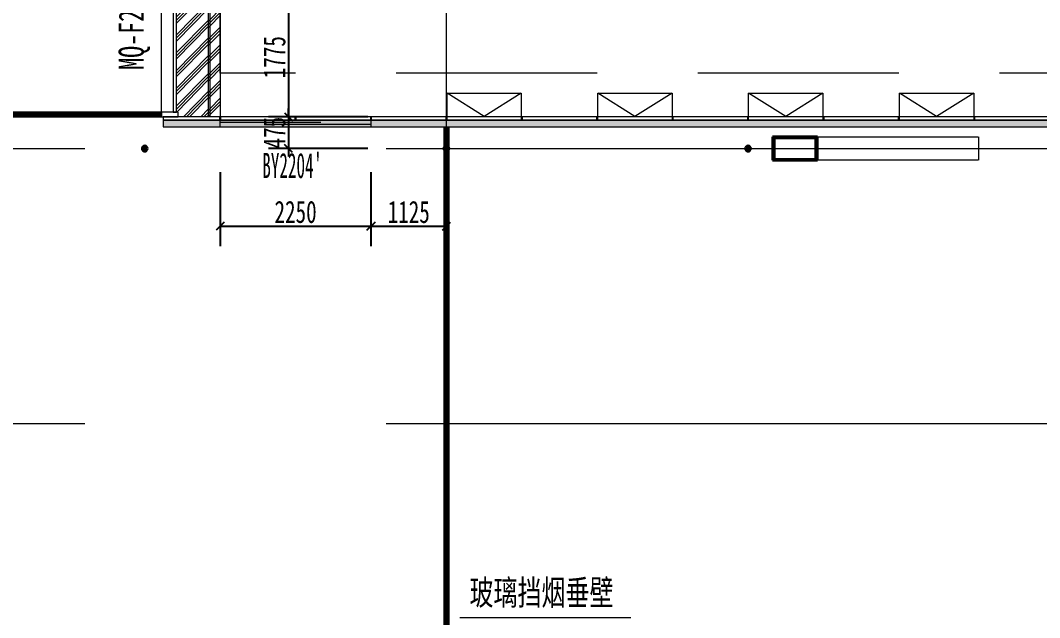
# Model space of a CAD drawing. Header units: millimetres. Extents: x 124696 to 347024, y 412631 to 564609.
# Drawn here: x 183817 to 199022, y 480860 to 489762 of the extents above; entities that cross this region are included whole.
import ezdxf

# ---------------------------------------------------------------- set-up
doc = ezdxf.new("R2010")
doc.units = ezdxf.units.MM
doc.header["$LTSCALE"] = 1500
doc.header["$MEASUREMENT"] = 0
for name, pattern in [('二层平面图$0$IMPORT-216002', [3, 2, -1]), ('二层平面图$0$划线 1mm', [2, 1, -1]), ('二层平面图$0$划线 2mm', [3.6, 2, -1.6]), ('二层平面图$0$轴网线_12_3_3_3 mm', [21, 12, -3, 3, -3])]:
    doc.linetypes.add(name, pattern=pattern)
doc.layers.add('0-建筑底图', color=7, linetype='Continuous')
for name, color, linetype, lineweight in [('二层平面图$0$0-1', 7, 'Continuous', 5), ('二层平面图$0$A-LINE', 7, 'Continuous', 9), ('二层平面图$0$A-LINE-1', 7, '二层平面图$0$IMPORT-216002', 9), ('二层平面图$0$A-LINE-3', 7, 'Continuous', 90), ('二层平面图$0$A-WALL-2', 170, 'Continuous', 20), ('二层平面图$0$A-WALL-CURT-PANEL-2', 7, 'Continuous', 9), ('二层平面图$0$A-WALL-CURT-PANEL-3', 140, 'Continuous', 9), ('二层平面图$0$A-WALL-CURT-STILE-2', 7, 'Continuous', 9), ('二层平面图$0$A-WALL-CURT-STILE-3', 7, 'Continuous', 9), ('二层平面图$0$A-WINDOW', 51, 'Continuous', 9), ('二层平面图$0$A-WINDOW-1', 51, '二层平面图$0$划线 2mm', 9), ('二层平面图$0$A-WINDOW-2', 51, '二层平面图$0$划线 1mm', 9), ('二层平面图$0$A-WINDOW-IDEN', 53, 'Continuous', 15), ('二层平面图$0$ANNO-DIMS', 3, 'Continuous', 15), ('二层平面图$0$ANNO-DOTE-1', 10, '二层平面图$0$轴网线_12_3_3_3 mm', 15), ('二层平面图$0$ANNO-TEXT', 7, 'Continuous', 15), ('二层平面图$0$FLOR-PATT', 99, 'Continuous', 9), ('二层平面图$0$S-BEAM', 4, 'Continuous', 9), ('二层平面图$0$S-BEAM-1', 7, 'Continuous', 9), ('二层平面图$0$S-BEAM-2', 130, 'Continuous', 35), ('二层平面图$0$S-COLU', 7, 'Continuous', 9), ('二层平面图$0$S-COLU-1', 250, 'Continuous', 5), ('二层平面图$0$S-COLU-2', 130, 'Continuous', 35), ('二层平面图$0$WALL-HATCH', 252, 'Continuous', 9), ('二层平面图$0$WALL-IDEN', 233, 'Continuous', 15)]:
    doc.layers.add(name, color=color, linetype=linetype, lineweight=lineweight)
doc.styles.add('二层平面图$0$黑体', font='simhei.ttf', dxfattribs={"width": 0.7, "height": 375})
doc.styles.add('二层平面图$0$黑体_5', font='simhei.ttf', dxfattribs={"width": 0.7, "height": 330})
doc.styles.add('二层平面图$0$黑体_6', font='simhei.ttf', dxfattribs={"width": 0.5, "height": 375})
doc.dimstyles.new('二层平面图$0$直线_2_2mm_黑体_引线_文字在上', dxfattribs={"dimscale": 304.8, "dimtxt": 412.811453, "dimasz": 0.393701, "dimexe": 0.984252, "dimexo": 0.0625, "dimgap": 0.147638, "dimtad": 1, "dimdec": 0, "dimzin": 0, "dimdsep": 46, "dimtxsty": '二层平面图$0$黑体_5', "dimblk1": '二层平面图$0$_Oblique', "dimblk2": '二层平面图$0$_Oblique', "dimsah": 1, "dimcen": 0.09, "dimazin": 0, "dimtfac": 1, "dimtdec": 4, "dimtix": 1, "dimtmove": 0, "dimatfit": 3, "dimfxl": 3.937008, "dimfxlon": 1, "dimtvp": 1, "dimtolj": 1, "dimtzin": 0, "dimarcsym": 2})
doc.dimstyles.new('二层平面图$0$直线_2_2mm_黑体_引线_文字在上_3', dxfattribs={"dimscale": 304.8, "dimtxt": 412.811453, "dimasz": 0.393701, "dimexe": 0.984252, "dimexo": 0.0625, "dimgap": 0.147638, "dimtad": 1, "dimdec": 0, "dimzin": 0, "dimdsep": 46, "dimtxsty": '二层平面图$0$黑体_5', "dimblk1": '二层平面图$0$_Oblique', "dimblk2": '二层平面图$0$_Oblique', "dimsah": 1, "dimcen": 0.09, "dimazin": 0, "dimtfac": 1, "dimtdec": 4, "dimtix": 1, "dimtmove": 0, "dimatfit": 3, "dimfxl": 3.937008, "dimfxlon": 1, "dimtvp": 1, "dimtolj": 1, "dimtzin": 0, "dimarcsym": 2})
pattern_1 = [(45, (0, 0), (-132.5825, 132.5825), []), (45, (46.88, 0), (0, 265.16504), []), (45, (-46.88, 0), (0, 265.16504), [])]

# ---------------------------------------------------------------- blocks, each defined once
blk = doc.blocks.new('二层平面图$0$S-梁-钢-箱形1 - _-300x350x14x14-V38-104-2F')
at = {"layer": '二层平面图$0$S-BEAM-1'}
h = blk.add_hatch(color=256, dxfattribs=at)
h.paths.add_polyline_path([(23535, 15575), (23535, 15925), (22865, 15925), (22865, 15575)])
h.paths.add_polyline_path([(23504, 15589), (22896, 15589), (22896, 15911), (23504, 15911), (23504, 15614)])
for p, q in [((23535, 15925), (25935, 15925)), ((25935, 15575), (23535, 15575))]:
    blk.add_line(p, q, dxfattribs=at)
at = {"layer": '二层平面图$0$S-BEAM-2'}
for p, q in [((23535, 15925), (22865, 15925)), ((22865, 15925), (22865, 15575)), ((22896, 15589), (22896, 15911)), ((22896, 15911), (23504, 15911)), ((23504, 15911), (23504, 15589)), ((23535, 15575), (23535, 15925)), ((22865, 15575), (23535, 15575)), ((23504, 15589), (22896, 15589))]:
    blk.add_line(p, q, dxfattribs=at)
blk = doc.blocks.new('二层平面图$0$S-柱-钢-圆形 - D-80-2197114-104-2F')
at = {"layer": '二层平面图$0$S-COLU'}
blk.add_hatch(color=256, dxfattribs=at).paths.add_polyline_path([(0, -40), (20, -35), (35, -20), (40, 0), (35, 20), (20, 35), (0, 40), (-20, 35), (-35, 20), (-40, 0), (-35, -20), (-20, -35)])
at = {"layer": '二层平面图$0$S-COLU-2'}
for start, end in [(360, 180), (180, 360)]:
    blk.add_arc((0, 0), 40, start, end, dxfattribs=at)
blk = doc.blocks.new('二层平面图$0$S-柱-钢-圆形 - D-80-2197115-104-2F')
at = {"layer": '二层平面图$0$S-COLU'}
blk.add_hatch(color=256, dxfattribs=at).paths.add_polyline_path([(0, -40), (20, -35), (35, -20), (40, 0), (35, 20), (20, 35), (0, 40), (-20, 35), (-35, 20), (-40, 0), (-35, -20), (-20, -35)])
at = {"layer": '二层平面图$0$S-COLU-2'}
for start, end in [(360, 180), (180, 360)]:
    blk.add_arc((0, 0), 40, start, end, dxfattribs=at)
blk = doc.blocks.new('二层平面图$0$SHS-Structure-Center_rvt-1-104-2F')
at = {"layer": '二层平面图$0$S-COLU-1'}
blk.add_hatch(color=256, dxfattribs=at).paths.add_polyline_path([(40500, 31460), (40520, 31465), (40535, 31480), (40540, 31500), (40535, 31520), (40520, 31535), (40500, 31540), (40480, 31535), (40465, 31520), (40460, 31500), (40465, 31480), (40480, 31465)])
at = {"layer": '二层平面图$0$S-COLU-2'}
for start, end in [(0, 180), (180, 0)]:
    blk.add_arc((40500, 31500), 40, start, end, dxfattribs=at)
at = {"layer": '二层平面图$0$S-BEAM'}
blk.add_blockref('二层平面图$0$S-梁-钢-箱形1 - _-300x350x14x14-V38-104-2F', (27000, 15750), dxfattribs=at)
at = {"layer": '二层平面图$0$S-COLU'}
for name, p in [('二层平面图$0$S-柱-钢-圆形 - D-80-2197114-104-2F', (45000, 31500)), ('二层平面图$0$S-柱-钢-圆形 - D-80-2197115-104-2F', (49500, 31500))]:
    blk.add_blockref(name, p, dxfattribs=at)
blk = doc.blocks.new('二层平面图$0$楼板 斜檐口 - 楼板 斜檐口-3571289-104-2F')
at = {"layer": '二层平面图$0$FLOR-PATT'}
h = blk.add_hatch(dxfattribs=at)
h.set_pattern_fill('FP_95', color=256, style=0, pattern_type=2)
h.set_pattern_definition([(45.634, (1733.87, 0), (-129.6791, 132.58266), []), (45.634, (1779.72, 0), (0.0011, 265.165), []), (45.634, (1688.02, 0), (0.0011, 265.165), [])])
h.paths.add_polyline_path([(41445, 31975), (41445, 35525), (41000, 35525), (41000, 35455), (40975, 35455), (40975, 33785), (41000, 33785), (41000, 33715), (40975, 33715), (40975, 32045), (41000, 32045), (41000, 31975), (41026, 31975)])
h = blk.add_hatch(dxfattribs=at)
h.set_pattern_fill('FP_47', color=256, style=0, pattern_type=2)
h.set_pattern_definition(pattern_1)
h.paths.add_polyline_path([(41445, 31975), (41475, 31975), (41475, 35525), (41445, 35525), (41445, 32591)])
h = blk.add_hatch(dxfattribs=at)
h.set_pattern_fill('FP_47', color=256, style=0, pattern_type=2)
h.set_pattern_definition(pattern_1)
h.paths.add_polyline_path([(41475, 31975), (41625, 31975), (41625, 35525), (41475, 35525), (41475, 32591)])
at = {"layer": '二层平面图$0$A-LINE'}
for p, q in [((41445, 35525), (41445, 31975)), ((41475, 31975), (41475, 35525)), ((41625, 35525), (41625, 31975))]:
    blk.add_line(p, q, dxfattribs=at)
blk = doc.blocks.new('二层平面图$0$矩形竖梃 - 幕墙龙骨_70_250-11836727-104-2F')
at = {"layer": '二层平面图$0$A-WALL-CURT-STILE-3'}
for p, q in [((0, 25), (-70, 25)), ((-70, 25), (-70, -225)), ((0, -225), (0, 25)), ((-70, -225), (0, -225))]:
    blk.add_line(p, q, dxfattribs=at)
blk = doc.blocks.new('二层平面图$0$系统嵌板 - 白色艾特板-12950992-104-2F')
at = {"layer": '二层平面图$0$A-WALL-CURT-PANEL-3'}
for p, q in [((423, 0), (-423, 0)), ((-423, 0), (-423, -50)), ((423, -50), (423, 0)), ((-423, -50), (423, -50))]:
    blk.add_line(p, q, dxfattribs=at)
blk = doc.blocks.new('二层平面图$0$系统嵌板 - 白色艾特板-12950991-104-2F')
at = {"layer": '二层平面图$0$A-WALL-CURT-PANEL-3'}
for p, q in [((558.5, 0), (-558.5, 0)), ((-558.5, 0), (-558.5, -50)), ((558.5, -50), (558.5, 0)), ((-558.5, -50), (558.5, -50))]:
    blk.add_line(p, q, dxfattribs=at)
blk = doc.blocks.new('二层平面图$0$系统嵌板 - 白色艾特板-12965143-104-2F')
at = {"layer": '二层平面图$0$A-WALL-CURT-PANEL-3'}
for p, q in [((558.5, 0), (-558.5, 0)), ((-558.5, 0), (-558.5, -50)), ((558.5, -50), (558.5, 0)), ((-558.5, -50), (558.5, -50))]:
    blk.add_line(p, q, dxfattribs=at)
blk = doc.blocks.new('二层平面图$0$系统嵌板 - 白色艾特板-12950990-104-2F')
at = {"layer": '二层平面图$0$A-WALL-CURT-PANEL-3'}
for p, q in [((558.5, 0), (-558.5, 0)), ((-558.5, 0), (-558.5, -50)), ((558.5, -50), (558.5, 0)), ((-558.5, -50), (558.5, -50))]:
    blk.add_line(p, q, dxfattribs=at)
blk = doc.blocks.new('二层平面图$0$系统嵌板 - 白色艾特板-12965208-104-2F')
at = {"layer": '二层平面图$0$A-WALL-CURT-PANEL-3'}
for p, q in [((556, 0), (-560, 0)), ((-560, 0), (-560, -50)), ((556, -50), (556, 0)), ((-560, -50), (556, -50))]:
    blk.add_line(p, q, dxfattribs=at)
blk = doc.blocks.new('二层平面图$0$系统嵌板 - 00S-玻璃-12648773-104-2F')
at = {"layer": '二层平面图$0$A-WALL-CURT-PANEL-3'}
for p, q in [((835, 50), (-835, 50)), ((-835, 50), (-835, 0)), ((-835, 0), (835, 0)), ((835, 0), (835, 50))]:
    blk.add_line(p, q, dxfattribs=at)
blk = doc.blocks.new('二层平面图$0$矩形竖梃 - 幕墙龙骨_20_225_隐框-12494318-104-2F')
at = {"layer": '二层平面图$0$A-WALL-CURT-STILE-2'}
blk.add_line((40750, 32045), (40750, 33715), dxfattribs=at)
blk = doc.blocks.new('二层平面图$0$A-金属百叶 - BY2204_-12935238-104-2F')
at = {"layer": '二层平面图$0$A-WINDOW'}
for p, q in [((-1125, -50), (-1125, 50)), ((1125, 50), (1125, -50))]:
    blk.add_line(p, q, dxfattribs=at)
at = {"layer": '二层平面图$0$A-WINDOW-2'}
for p, q in [((-1125, 17), (1125, 17)), ((1125, -17), (-1125, -17))]:
    blk.add_line(p, q, dxfattribs=at)
blk = doc.blocks.new('二层平面图$0$A-嵌板_上悬铝窗 - SC1111_-13127255-104-2F')
at = {"layer": '二层平面图$0$A-WINDOW-1'}
for p, q in [((0, 2.5), (-553.5, 352.5)), ((-553.5, 352.5), (553.5, 352.5)), ((-553.5, 2.5), (-553.5, 352.5)), ((553.5, 352.5), (0, 2.5)), ((553.5, 352.5), (553.5, 2.5))]:
    blk.add_line(p, q, dxfattribs=at)
blk = doc.blocks.new('二层平面图$0$矩形竖梃 - 8 x 50 mm 蜂窝铝板幕墙开缝-12387415-104-2F')
at = {"layer": '二层平面图$0$A-WALL-CURT-STILE-3'}
for p, q in [((-4, 50), (4, 50)), ((-4, 0), (-4, 50)), ((4, 0), (-4, 0)), ((4, 50), (4, 0))]:
    blk.add_line(p, q, dxfattribs=at)
blk = doc.blocks.new('二层平面图$0$_Oblique')
at = {"color": 0, "linetype": 'ByBlock', "lineweight": -2}
blk.add_line((-0.5, -0.5), (0.5, 0.5), dxfattribs=at)
blk = doc.blocks.new('*D2459')
at = {"layer": '二层平面图$0$ANNO-DIMS', "color": 0, "lineweight": -2, "transparency": 16777216}
for p, q in [((41464, 33750), (42945, 33750)), ((42645, 33750), (42645, 31975)), ((43826, 31975), (42345, 31975))]:
    blk.add_line(p, q, dxfattribs=at)
at = {"layer": '二层平面图$0$ANNO-DIMS', "color": 0, "lineweight": -2, "transparency": 16777216, "xscale": 120, "yscale": 120, "zscale": 120}
for p, rotation in [((42645, 33750), 90), ((42645, 31975), 270)]:
    blk.add_blockref('二层平面图$0$_Oblique', p, dxfattribs=dict(at, rotation=rotation))
at = {"layer": '二层平面图$0$ANNO-DIMS', "color": 0, "transparency": 16777216, "insert": (42435, 32862), "char_height": 330, "width": 806.42, "attachment_point": 5, "rotation": 90, "style": '二层平面图$0$黑体_5'}
blk.add_mtext('\\A1;1775', dxfattribs=at)
blk = doc.blocks.new('*D2460')
at = {"layer": '二层平面图$0$ANNO-DIMS', "color": 0, "lineweight": -2, "transparency": 16777216}
for p, q in [((42645, 31975), (42645, 32095)), ((43826, 31975), (42345, 31975)), ((42645, 31975), (42645, 31500)), ((43826, 31500), (42345, 31500)), ((42645, 31500), (42645, 31380))]:
    blk.add_line(p, q, dxfattribs=at)
at = {"layer": '二层平面图$0$ANNO-DIMS', "color": 0, "lineweight": -2, "transparency": 16777216, "xscale": 120, "yscale": 120, "zscale": 120}
for p, rotation in [((42645, 31975), 270), ((42645, 31500), 90)]:
    blk.add_blockref('二层平面图$0$_Oblique', p, dxfattribs=dict(at, rotation=rotation))
at = {"layer": '二层平面图$0$ANNO-DIMS', "color": 0, "transparency": 16777216, "insert": (42435, 31737), "char_height": 330, "width": 604.82, "attachment_point": 5, "rotation": 90, "style": '二层平面图$0$黑体_5'}
blk.add_mtext('\\A1;475', dxfattribs=at)
blk = doc.blocks.new('二层平面图$0$00_引注_规范_ - 00_引注_规范_-5758180-104-2F')
at = {"layer": '二层平面图$0$ANNO-TEXT'}
for p, q in [((0, 0), (12, 0)), ((12, 0), (17, 0))]:
    blk.add_line(p, q, dxfattribs=at)
blk = doc.blocks.new('*D2655')
at = {"layer": '二层平面图$0$ANNO-DIMS', "color": 0, "lineweight": -2, "transparency": 16777216}
for p, q in [((41625, 31148), (41625, 30043)), ((43875, 31148), (43875, 30043)), ((41625, 30343), (43875, 30343))]:
    blk.add_line(p, q, dxfattribs=at)
at = {"layer": '二层平面图$0$ANNO-DIMS', "color": 0, "lineweight": -2, "transparency": 16777216, "xscale": 120, "yscale": 120, "zscale": 120, "rotation": 180}
blk.add_blockref('二层平面图$0$_Oblique', (41625, 30343), dxfattribs=at)
at = {"layer": '二层平面图$0$ANNO-DIMS', "color": 0, "lineweight": -2, "transparency": 16777216, "xscale": 120, "yscale": 120, "zscale": 120}
blk.add_blockref('二层平面图$0$_Oblique', (43875, 30343), dxfattribs=at)
at = {"layer": '二层平面图$0$ANNO-DIMS', "color": 0, "transparency": 16777216, "insert": (42750, 30554), "char_height": 330, "width": 806.42, "attachment_point": 5, "style": '二层平面图$0$黑体_5'}
blk.add_mtext('\\A1;2250', dxfattribs=at)
blk = doc.blocks.new('*D2656')
at = {"layer": '二层平面图$0$ANNO-DIMS', "color": 0, "lineweight": -2, "transparency": 16777216}
for p, q in [((45000, 31524), (45000, 30043)), ((43875, 31148), (43875, 30043)), ((43875, 30343), (45000, 30343))]:
    blk.add_line(p, q, dxfattribs=at)
at = {"layer": '二层平面图$0$ANNO-DIMS', "color": 0, "lineweight": -2, "transparency": 16777216, "xscale": 120, "yscale": 120, "zscale": 120, "rotation": 180}
blk.add_blockref('二层平面图$0$_Oblique', (43875, 30343), dxfattribs=at)
at = {"layer": '二层平面图$0$ANNO-DIMS', "color": 0, "lineweight": -2, "transparency": 16777216, "xscale": 120, "yscale": 120, "zscale": 120}
blk.add_blockref('二层平面图$0$_Oblique', (45000, 30343), dxfattribs=at)
at = {"layer": '二层平面图$0$ANNO-DIMS', "color": 0, "transparency": 16777216, "insert": (44438, 30553), "char_height": 330, "width": 806.42, "attachment_point": 5, "style": '二层平面图$0$黑体_5'}
blk.add_mtext('\\A1;1125', dxfattribs=at)
blk = doc.blocks.new('二层平面图')
at = {"layer": '二层平面图$0$WALL-HATCH'}
h = blk.add_hatch(dxfattribs=at)
h.set_pattern_fill('FP_124', color=8, angle=-113.578, style=0, pattern_type=2)
h.set_pattern_definition([(246.422, (40449.556, 31917.38), (-0.21196, -152.88676), [26.213, -13.882, 69.19, -13.882, -42.855]), (246.422, (40449.556, 31917.38), (-0.21196, -152.88676), [-123.167, 26.213, -16.642]), (293.58, (40489.474, 31917.38), (66.51436, -0.00144), [26.213, -13.882, 69.26, -13.882, -42.855]), (293.58, (40489.474, 31917.38), (66.51436, -0.00144), [-123.237, 26.213, -16.642]), (180, (40489.47, 31917.38), (-2e-11, -152.4), [39.907, -26.604]), (180, (40456.22, 31780.22), (-2e-11, -152.4), [39.907, -26.604]), (270, (40500, 31893.26), (66.513, -7e-12), [12.722, -139.678]), (270, (40466.744, 31817.06), (66.513, -7e-12), [12.722, -139.678]), (270, (40439.04, 31893.26), (66.513, -7e-12), [12.722, -139.678]), (270, (40405.784, 31817.06), (66.513, -7e-12), [12.722, -139.678])])
h.paths.add_polyline_path([(67925, 31825), (67925, 31925), (40775, 31925), (40775, 31825), (66567.8, 31825)])
h.paths.add_polyline_path([(30671.8, 31825), (31225, 31825), (31225, 31925), (17450, 31925), (17450, 31825), (27910.6, 31825)])
at = {"layer": '二层平面图$0$A-LINE', "color": 8}
blk.add_line((52935.5, 31675), (52935.5, 31325), dxfattribs=at)
at = {"layer": '二层平面图$0$A-LINE-1', "color": 8}
for p, q in [((41625.1, 32625), (41625.1, 34875)), ((78750, 32625), (41625.1, 32625))]:
    blk.add_line(p, q, dxfattribs=at)
at = {"layer": '二层平面图$0$A-LINE-3', "color": 8}
for p, q in [((31250, 32010), (40750, 32010)), ((45000, 20625), (45000, 31825))]:
    blk.add_line(p, q, dxfattribs=at)
at = {"layer": '二层平面图$0$A-WALL-2', "color": 8}
for p, q in [((67925, 31925), (40775, 31925)), ((40775, 31925), (40775, 31825)), ((40775, 31825), (67925, 31825))]:
    blk.add_line(p, q, dxfattribs=at)
at = {"layer": '二层平面图$0$ANNO-DOTE-1', "color": 8}
for p, q in [((45000, -6710.3), (45000, 106757.2)), ((-18896.2, 31500), (161528.2, 31500)), ((-18896.2, 27400), (161528.2, 27400))]:
    blk.add_line(p, q, dxfattribs=at)
at = {"layer": '二层平面图$0$0-1', "color": 8}
blk.add_blockref('二层平面图$0$SHS-Structure-Center_rvt-1-104-2F', (0, 0), dxfattribs=at)
at = {"layer": '二层平面图$0$A-LINE', "color": 8}
blk.add_blockref('二层平面图$0$楼板 斜檐口 - 楼板 斜檐口-3571289-104-2F', (0, 0), dxfattribs=at)
at = {"layer": '二层平面图$0$A-WALL-CURT-PANEL-2', "color": 8, "rotation": 89.99999999999991}
blk.add_blockref('二层平面图$0$系统嵌板 - 00S-玻璃-12648773-104-2F', (40975, 32880), dxfattribs=at)
at = {"layer": '二层平面图$0$A-WALL-CURT-PANEL-2', "color": 8}
for name, p in [('二层平面图$0$系统嵌板 - 白色艾特板-12950992-104-2F', (41198, 31975)), ('二层平面图$0$系统嵌板 - 白色艾特板-12950991-104-2F', (42187.5, 31975)), ('二层平面图$0$系统嵌板 - 白色艾特板-12950991-104-2F', (43312.5, 31975)), ('二层平面图$0$系统嵌板 - 白色艾特板-12950990-104-2F', (44437.5, 31975)), ('二层平面图$0$系统嵌板 - 白色艾特板-12965143-104-2F', (45562.5, 31975)), ('二层平面图$0$系统嵌板 - 白色艾特板-12950990-104-2F', (46687.5, 31975)), ('二层平面图$0$系统嵌板 - 白色艾特板-12965143-104-2F', (47812.5, 31975)), ('二层平面图$0$系统嵌板 - 白色艾特板-12950990-104-2F', (48937.5, 31975)), ('二层平面图$0$系统嵌板 - 白色艾特板-12965143-104-2F', (50062.5, 31975)), ('二层平面图$0$系统嵌板 - 白色艾特板-12950990-104-2F', (51187.5, 31975)), ('二层平面图$0$系统嵌板 - 白色艾特板-12965143-104-2F', (52312.5, 31975)), ('二层平面图$0$系统嵌板 - 白色艾特板-12965208-104-2F', (53439.5, 31975))]:
    blk.add_blockref(name, p, dxfattribs=at)
at = {"layer": '二层平面图$0$A-WALL-CURT-STILE-2', "color": 8}
blk.add_blockref('二层平面图$0$矩形竖梃 - 幕墙龙骨_20_225_隐框-12494318-104-2F', (0, 0), dxfattribs=at)
at = {"layer": '二层平面图$0$A-WALL-CURT-STILE-2', "color": 8, "rotation": 269.9999999999999}
blk.add_blockref('二层平面图$0$矩形竖梃 - 幕墙龙骨_70_250-11836727-104-2F', (40975, 31975), dxfattribs=at)
at = {"layer": '二层平面图$0$A-WALL-CURT-STILE-2', "color": 8, "extrusion": (0, 0, -1), "rotation": 180}
for p in [(-41625, 31975), (-42750, 31975), (-43875, 31975), (-45000, 31975), (-46125, 31975), (-47250, 31975), (-48375, 31975), (-49500, 31975), (-50625, 31975), (-51750, 31975), (-52875, 31975)]:
    blk.add_blockref('二层平面图$0$矩形竖梃 - 8 x 50 mm 蜂窝铝板幕墙开缝-12387415-104-2F', p, dxfattribs=at)
at = {"layer": '二层平面图$0$A-WINDOW', "color": 8}
for name, p in [('二层平面图$0$A-嵌板_上悬铝窗 - SC1111_-13127255-104-2F', (45562.5, 31975)), ('二层平面图$0$A-嵌板_上悬铝窗 - SC1111_-13127255-104-2F', (47812.5, 31975)), ('二层平面图$0$A-嵌板_上悬铝窗 - SC1111_-13127255-104-2F', (50062.5, 31975)), ('二层平面图$0$A-嵌板_上悬铝窗 - SC1111_-13127255-104-2F', (52312.5, 31975)), ('二层平面图$0$A-金属百叶 - BY2204_-12935238-104-2F', (42750, 31875))]:
    blk.add_blockref(name, p, dxfattribs=at)
at = {"layer": '二层平面图$0$ANNO-TEXT', "color": 8, "xscale": 150, "yscale": 150, "zscale": 150}
blk.add_blockref('二层平面图$0$00_引注_规范_ - 00_引注_规范_-5758180-104-2F', (45199.6, 24508.4), dxfattribs=at)
at = {"layer": '二层平面图$0$A-WINDOW-IDEN', "color": 8, "insert": (42253.3, 31435.8), "char_height": 375, "width": 1178.481, "attachment_point": 1, "style": '二层平面图$0$黑体_6'}
blk.add_mtext("BY2204'", dxfattribs=at)
at = {"layer": '二层平面图$0$ANNO-TEXT', "color": 8, "insert": (45344.6, 25070.2), "char_height": 375, "width": 2828.353, "attachment_point": 1, "style": '二层平面图$0$黑体'}
blk.add_mtext('玻璃挡烟垂壁', dxfattribs=at)
at = {"layer": '二层平面图$0$WALL-IDEN', "color": 8, "insert": (40110.8, 32673.8), "char_height": 375, "width": 1885.569, "attachment_point": 1, "rotation": 90, "style": '二层平面图$0$黑体'}
blk.add_mtext('MQ-F2-05', dxfattribs=at)
at = {"layer": '二层平面图$0$ANNO-DIMS', "color": 8}
for base, p1, p2, override, picture, middle in [((42645, 31975), (41445, 33750), (43845, 31975), {"dimpost": '<>', "dimfxl": 2985.067001}, '*D2459', (42435, 32862.5)), ((42645, 31500), (43845, 31975), (43845, 31500), {"dimpost": '<>', "dimfxl": 475}, '*D2460', (42435, 31737.5))]:
    dim = blk.add_linear_dim(base=base, p1=p1, p2=p2, angle=90, dimstyle='二层平面图$0$直线_2_2mm_黑体_引线_文字在上', override=override, dxfattribs=at)
    dim.commit()
    dim.dimension.update_dxf_attribs({"geometry": picture, "text_midpoint": middle})
for base, p1, p2, override, picture, middle in [((45000, 30342.6), (43875, 31167.2), (45000, 31542.6), {"dimpost": '<>', "dimfxl": 1185.977804}, '*D2656', (44437.5, 30552.6)), ((43875, 30342.6), (41625, 31167.2), (43875, 31167.2), {"dimpost": '<>', "dimfxl": 2250}, '*D2655', (42750, 30554.5))]:
    dim = blk.add_linear_dim(base=base, p1=p1, p2=p2, dimstyle='二层平面图$0$直线_2_2mm_黑体_引线_文字在上_3', override=override, dxfattribs=at)
    dim.commit()
    dim.dimension.update_dxf_attribs({"geometry": picture, "text_midpoint": middle})

msp = doc.modelspace()

# ---------------------------------------------------------------- block references
at = {"layer": '0-建筑底图'}
msp.add_blockref('二层平面图', (145172, 456352), dxfattribs=at)

doc.saveas('drawing.dxf')
